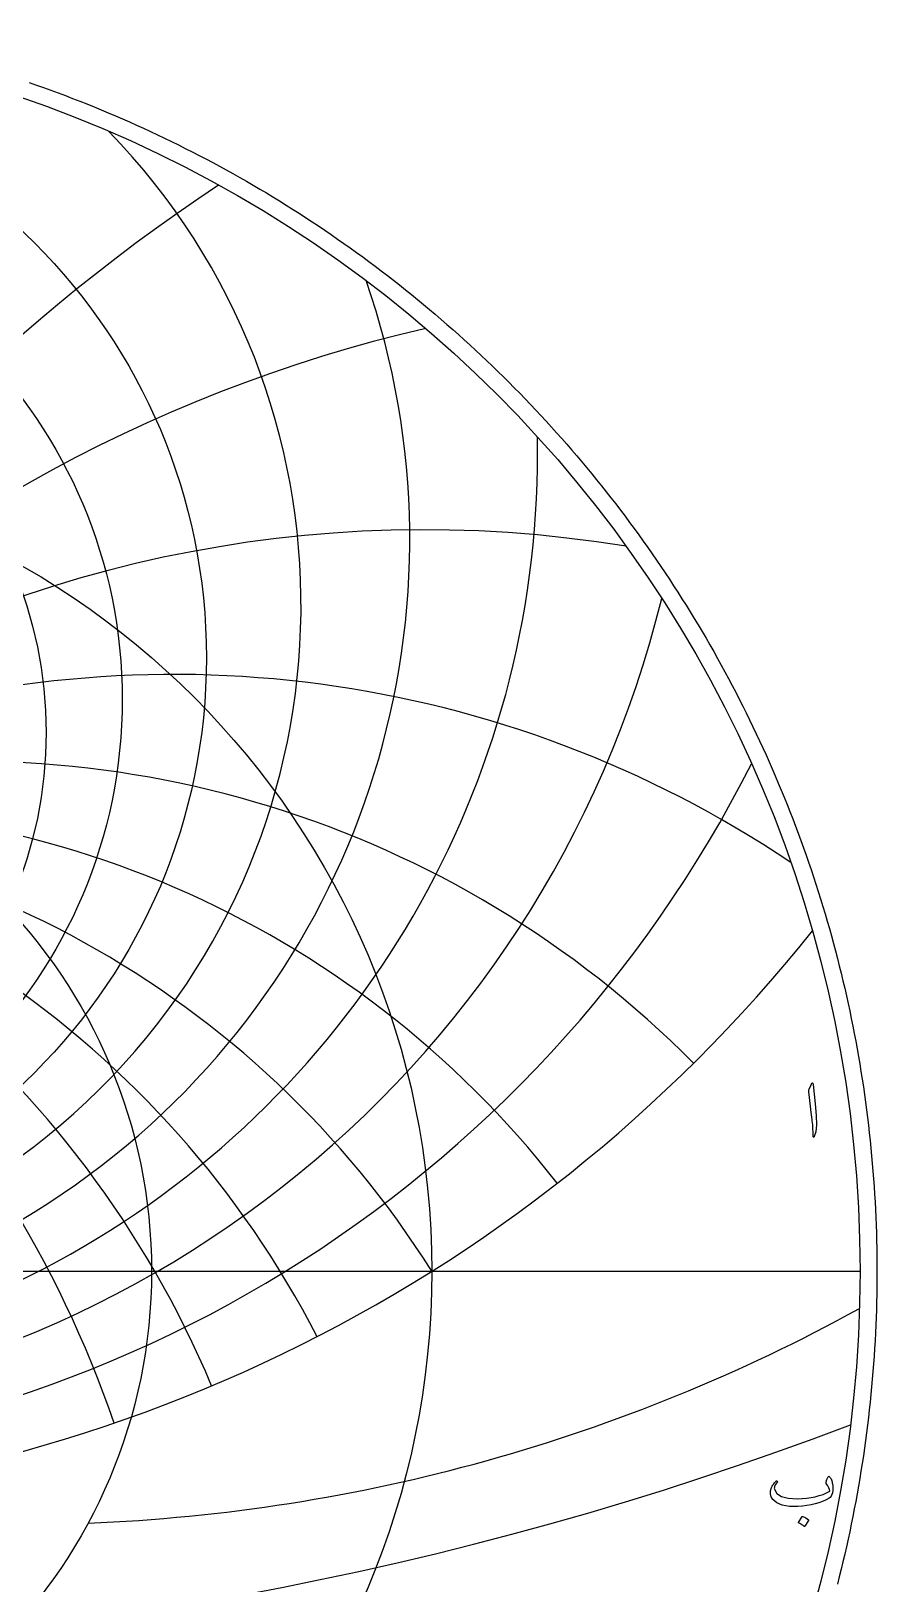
# Model space of a CAD drawing. Header units: millimetres. Extents: x -51 to 51, y -51 to 52.
# Drawn here: x 16.5 to 50.6, y -12.6 to 49.9 of the extents above; entities that cross this region are included whole.
import ezdxf

# ---------------------------------------------------------------- set-up
doc = ezdxf.new("R2010")
doc.units = ezdxf.units.MM
for name, color, linetype in [('CUT_OUTER', 1, 'Continuous'), ('ENGRAVE', 7, 'Continuous'), ('ENGRAVE_FINE', 8, 'Continuous'), ('TEXT', 5, 'Continuous')]:
    doc.layers.add(name, color=color, linetype=linetype)

msp = doc.modelspace()

# ---------------------------------------------------------------- linework, layer by layer
at = {"layer": 'CUT_OUTER'}
msp.add_lwpolyline([(16.4713, 47.8785), (16.7647, 47.7765), (17.0576, 47.6727), (17.3498, 47.5672), (17.6413, 47.4598), (17.9322, 47.3507), (18.2224, 47.2398), (18.5119, 47.1271), (18.8007, 47.0126), (19.0888, 46.8963), (19.3762, 46.7783), (19.6629, 46.6586), (19.9488, 46.537), (20.234, 46.4138), (20.5184, 46.2887), (20.802, 46.162), (21.0849, 46.0334), (21.3669, 45.9032), (21.6482, 45.7712), (21.9286, 45.6375), (22.2082, 45.5021), (22.487, 45.365), (22.7649, 45.2262), (23.042, 45.0856), (23.3182, 44.9434), (23.5936, 44.7995), (23.868, 44.6539), (24.1415, 44.5066), (24.4142, 44.3576), (24.6859, 44.207), (24.9567, 44.0547), (25.2265, 43.9007), (25.4954, 43.7451), (25.7633, 43.5878), (26.0303, 43.4289), (26.2963, 43.2684), (26.5613, 43.1062), (26.8253, 42.9425), (27.0883, 42.777), (27.3502, 42.61), (27.6112, 42.4414), (27.8711, 42.2712), (28.1299, 42.0994), (28.3877, 41.926), (28.6444, 41.751), (28.9001, 41.5745), (29.1546, 41.3964), (29.4081, 41.2167), (29.6604, 41.0355), (29.9116, 40.8527), (30.1617, 40.6684), (30.4107, 40.4826), (30.6585, 40.2952), (30.9052, 40.1063), (31.1507, 39.916), (31.395, 39.7241), (31.6382, 39.5307), (31.8802, 39.3358), (32.1209, 39.1395), (32.3605, 38.9416), (32.5988, 38.7423), (32.8359, 38.5416), (33.0718, 38.3394), (33.3064, 38.1357), (33.5398, 37.9306), (33.7719, 37.7241), (34.0027, 37.5162), (34.2323, 37.3069), (34.4605, 37.0961), (34.6875, 36.884), (34.9132, 36.6704), (35.1375, 36.4555), (35.3605, 36.2392), (35.5822, 36.0216), (35.8026, 35.8026), (36.0216, 35.5822), (36.2392, 35.3605), (36.4555, 35.1375), (36.6704, 34.9132), (36.884, 34.6875), (37.0961, 34.4605), (37.3069, 34.2323), (37.5162, 34.0027), (37.7241, 33.7719), (37.9306, 33.5398), (38.1357, 33.3064), (38.3394, 33.0718), (38.5416, 32.8359), (38.7423, 32.5988), (38.9416, 32.3605), (39.1395, 32.1209), (39.3358, 31.8802), (39.5307, 31.6382), (39.7241, 31.395), (39.916, 31.1507), (40.1063, 30.9052), (40.2952, 30.6585), (40.4826, 30.4107), (40.6684, 30.1617), (40.8527, 29.9116), (41.0355, 29.6604), (41.2167, 29.4081), (41.3964, 29.1546), (41.5745, 28.9001), (41.751, 28.6444), (41.926, 28.3877), (42.0994, 28.1299), (42.2712, 27.8711), (42.4414, 27.6112), (42.61, 27.3502), (42.777, 27.0883), (42.9425, 26.8253), (43.1062, 26.5613), (43.2684, 26.2963), (43.4289, 26.0303), (43.5878, 25.7633), (43.7451, 25.4954), (43.9007, 25.2265), (44.0547, 24.9567), (44.207, 24.6859), (44.3576, 24.4142), (44.5066, 24.1415), (44.6539, 23.868), (44.7995, 23.5936), (44.9434, 23.3182), (45.0856, 23.042), (45.2262, 22.7649), (45.365, 22.487), (45.5021, 22.2082), (45.6375, 21.9286), (45.7712, 21.6482), (45.9032, 21.3669), (46.0334, 21.0849), (46.162, 20.802), (46.2887, 20.5184), (46.4138, 20.234), (46.537, 19.9488), (46.6586, 19.6629), (46.7783, 19.3762), (46.8963, 19.0888), (47.0126, 18.8007), (47.1271, 18.5119), (47.2398, 18.2224), (47.3507, 17.9322), (47.4598, 17.6413), (47.5672, 17.3498), (47.6727, 17.0576), (47.7765, 16.7647), (47.8785, 16.4713), (47.9786, 16.1772), (48.077, 15.8825), (48.1735, 15.5872), (48.2683, 15.2913), (48.3612, 14.9949), (48.4523, 14.6978), (48.5416, 14.4003), (48.629, 14.1021), (48.7146, 13.8035), (48.7984, 13.5043), (48.8803, 13.2047), (48.9604, 12.9045), (49.0387, 12.6038), (49.1151, 12.3027), (49.1897, 12.0011), (49.2624, 11.699), (49.3332, 11.3966), (49.4022, 11.0936), (49.4694, 10.7903), (49.5347, 10.4866), (49.5981, 10.1824), (49.6596, 9.8779), (49.7193, 9.573), (49.7771, 9.2678), (49.833, 8.9622), (49.8871, 8.6562), (49.9392, 8.35), (49.9895, 8.0434), (50.038, 7.7365), (50.0845, 7.4293), (50.1291, 7.1219), (50.1719, 6.8142), (50.2127, 6.5062), (50.2517, 6.198), (50.2888, 5.8895), (50.324, 5.5808), (50.3573, 5.2719), (50.3887, 4.9629), (50.4182, 4.6536), (50.4458, 4.3441), (50.4715, 4.0345), (50.4953, 3.7248), (50.5172, 3.4149), (50.5372, 3.1048), (50.5553, 2.7947), (50.5715, 2.4844), (50.5858, 2.1741), (50.5982, 1.8636), (50.6087, 1.5531), (50.6173, 1.2426), (50.6239, 0.932), (50.6287, 0.6213), (50.6315, 0.3107), (50.6325, 0), (50.6315, -0.3107), (50.6287, -0.6213), (50.6239, -0.932), (50.6173, -1.2426), (50.6087, -1.5531), (50.5982, -1.8636), (50.5858, -2.1741), (50.5715, -2.4844), (50.5553, -2.7947), (50.5372, -3.1048), (50.5172, -3.4149), (50.4953, -3.7248), (50.4715, -4.0345), (50.4458, -4.3441), (50.4182, -4.6536), (50.3887, -4.9629), (50.3573, -5.2719), (50.324, -5.5808), (50.2888, -5.8895), (50.2517, -6.198), (50.2127, -6.5062), (50.1719, -6.8142), (50.1291, -7.1219), (50.0845, -7.4293), (50.038, -7.7365), (49.9895, -8.0434), (49.9392, -8.35), (49.8871, -8.6562), (49.833, -8.9622), (49.7771, -9.2678), (49.7193, -9.573), (49.6596, -9.8779), (49.5981, -10.1824), (49.5347, -10.4866), (49.4694, -10.7903), (49.4022, -11.0936), (49.3332, -11.3966), (49.2624, -11.699), (49.1897, -12.0011), (49.1151, -12.3027), (49.0387, -12.6038)], dxfattribs=at)
at = {"layer": 'ENGRAVE'}
msp.add_lwpolyline([(-49.95, 0), (49.95, 0)], dxfattribs=at)
for centre, radius in [((0, 0), 49.95), ((0, 24.7087), 23.6145), ((0, 23.0358), 20.2232), ((0, 21.6992), 17.1524), ((0, 0), 32.6967), ((0, 0), 21.4029)]:
    msp.add_circle(centre, radius, dxfattribs=at)
for centre, radius, start, end in [((0, 26.8097), 27.428, 135.873423, 44.126577), ((0, 29.4721), 31.8063, 160.858402, 19.141598), ((0, 32.895), 36.9579, 178.891677, 1.108323), ((0, 37.3876), 43.202, 193.775811, 346.224189), ((0, 43.4564), 51.0551, 206.791032, 333.208968), ((0, -20.5637), 38.6257, 32.166667, 147.833333), ((0, -20.5637), 38.6257, 32.166667, 147.833333), ((0, 51.9886), 61.4157, 218.550774, 321.449226), ((16.083, 60.0226), 70.2172, 272.257131, 298.815912)]:
    msp.add_arc(centre, radius, start, end, dxfattribs=at)
at = {"layer": 'ENGRAVE_FINE'}
for centre, radius, start, end in [((66.9016, -20.5637), 77.2513, 123.642056, 171.164764), ((66.9016, -20.5637), 77.2513, 123.642056, 171.164764), ((46.0323, -20.5637), 60.0909, 103.061941, 168.018623), ((46.0323, -20.5637), 60.0909, 103.061941, 168.018623), ((32.4108, -20.5637), 50.4222, 80.739267, 164.685472), ((32.4108, -20.5637), 50.4222, 80.739267, 164.685472), ((-22.3005, -20.5637), 44.6011, 18.901788, 123.869617), ((-22.3005, -20.5637), 44.6011, 18.901788, 123.869617), ((22.3005, -20.5637), 44.6011, 56.130383, 161.098212), ((22.3005, -20.5637), 44.6011, 56.130383, 161.098212), ((-14.0586, -20.5637), 41.1046, 22.827364, 135.239825), ((-14.0586, -20.5637), 41.1046, 22.827364, 135.239825), ((14.0586, -20.5637), 41.1046, 44.760175, 157.172636), ((14.0586, -20.5637), 41.1046, 44.760175, 157.172636), ((-6.8107, -20.5637), 39.2215, 27.200412, 142.073893), ((-6.8107, -20.5637), 39.2215, 27.200412, 142.073893), ((6.8107, -20.5637), 39.2215, 37.926107, 152.799588), ((6.8107, -20.5637), 39.2215, 37.926107, 152.799588), ((0, 123.9122), 139.2169, 249.143175, 290.856825)]:
    msp.add_arc(centre, radius, start, end, dxfattribs=at)
at = {"layer": 'TEXT'}
for points in [[(47.9799, 7.5152), (48.0101, 7.5735), (48.0343, 7.594), (48.0526, 7.5766), (48.065, 7.5215), (48.1375, 6.7495), (48.1806, 6.2757), (48.1903, 5.8972), (48.1664, 5.614), (48.1091, 5.4261), (48.0987, 5.4107), (48.0894, 5.4025), (48.0813, 5.4013), (48.0745, 5.4072), (48.0689, 5.4164), (48.065, 5.4285), (48.0626, 5.4432), (48.0619, 5.4607), (48.0619, 5.5972), (48.0555, 5.742), (48.0429, 5.895), (48.024, 6.0563), (48.0199, 6.0984), (48.0075, 6.2123), (47.9868, 6.3978), (47.9579, 6.655), (47.8885, 7.2253), (47.887, 7.2556), (47.8885, 7.2836), (47.8933, 7.3092), (47.9012, 7.3324)], [(48.7232, -8.2769), (48.7444, -8.3035), (48.7638, -8.3328), (48.7814, -8.3649), (48.7973, -8.3998), (48.8114, -8.4372), (48.8237, -8.477), (48.8342, -8.5191), (48.843, -8.5636), (48.8544, -8.653), (48.8572, -8.7417), (48.8512, -8.8295), (48.8367, -8.9165), (48.8146, -8.9941), (48.7863, -9.0568), (48.7516, -9.1044), (48.7106, -9.1371), (48.5807, -9.2058), (48.4428, -9.2671), (48.2971, -9.3208), (48.1435, -9.3671), (47.982, -9.4055), (47.8126, -9.4357), (47.6354, -9.4575), (47.4502, -9.4711), (47.1032, -9.4676), (46.8185, -9.4191), (46.5959, -9.3258), (46.4356, -9.1875), (46.3699, -9.0794), (46.3395, -8.963), (46.3447, -8.8384), (46.3852, -8.7054), (46.3989, -8.6768), (46.4148, -8.6475), (46.4328, -8.6177), (46.453, -8.5873), (46.4753, -8.5562), (46.4998, -8.5246), (46.5265, -8.4924), (46.5554, -8.4596), (46.565, -8.4504), (46.5751, -8.4447), (46.5855, -8.4425), (46.5963, -8.4439), (46.6036, -8.4466), (46.6097, -8.4518), (46.6147, -8.4593), (46.6184, -8.4691), (46.6202, -8.4784), (46.6192, -8.4872), (46.6154, -8.4957), (46.6089, -8.5038), (46.582, -8.5359), (46.5577, -8.5691), (46.5363, -8.6036), (46.5176, -8.6392), (46.5048, -8.6733), (46.4979, -8.7062), (46.4969, -8.7379), (46.5018, -8.7684), (46.6003, -8.9467), (46.7854, -9.0717), (47.0572, -9.1436), (47.4156, -9.1623), (47.6126, -9.1547), (47.8004, -9.1383), (47.9789, -9.113), (48.1482, -9.0788), (48.3084, -9.0358), (48.4597, -8.9839), (48.6022, -8.9231), (48.7358, -8.8535), (48.7228, -8.7885), (48.6933, -8.7164), (48.6472, -8.6373), (48.5846, -8.551), (48.5826, -8.5428), (48.583, -8.5274), (48.5858, -8.5049), (48.5909, -8.4754), (48.5923, -8.4724), (48.5933, -8.4699), (48.5939, -8.4677), (48.5941, -8.4659), (48.6043, -8.4258), (48.6193, -8.3809), (48.639, -8.3312), (48.6634, -8.2769), (48.6742, -8.2603), (48.6878, -8.2548), (48.7041, -8.2603), (48.7232, -8.2769)], [(47.6236, -9.8807), (47.6275, -9.8768), (47.633, -9.8744), (47.6401, -9.8736), (47.6488, -9.8744), (47.71, -9.8992), (47.7677, -9.9296), (47.8219, -9.9654), (47.8725, -10.0068), (47.8774, -10.0131), (47.8796, -10.0194), (47.879, -10.0257), (47.8756, -10.032), (47.7275, -10.2715), (47.722, -10.2772), (47.7149, -10.2785), (47.7063, -10.2756), (47.696, -10.2683), (47.6872, -10.262), (47.6732, -10.2525), (47.6541, -10.2399), (47.6299, -10.2242), (47.6001, -10.2053), (47.5645, -10.1832), (47.5229, -10.158), (47.4755, -10.1297), (47.4692, -10.1249), (47.466, -10.1202), (47.466, -10.1155), (47.4692, -10.1108)]]:
    msp.add_lwpolyline(points, close=True, dxfattribs=at)

doc.saveas('drawing.dxf')
